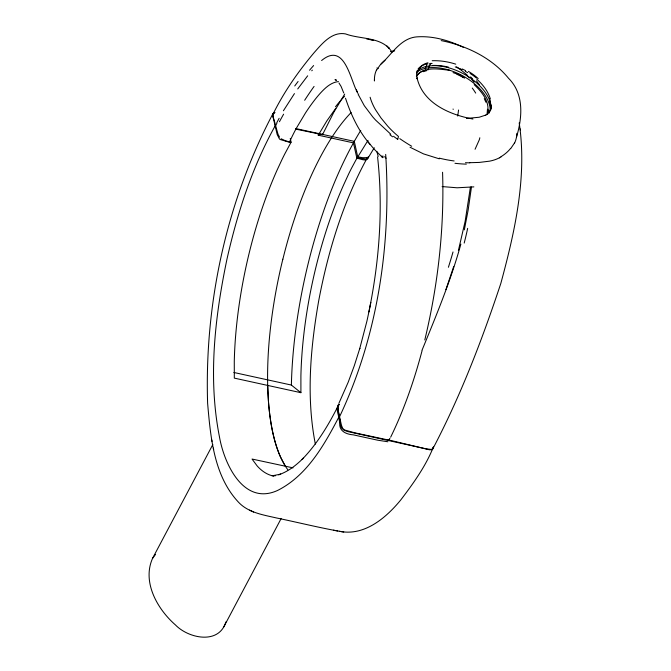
<?xml version="1.0" encoding="UTF-8"?>
<svg xmlns="http://www.w3.org/2000/svg" width="671" height="671" viewBox="0 0 671 671"><rect width="100%" height="100%" fill="white"/><g stroke="black" fill="none" stroke-linecap="round" stroke-linejoin="round"><path stroke-width="1.01" d="M374.384 79.933L374.384 80.99M491.08 104.919L491.055 105.842M368.186 156.796L367.523 158.817A3.573 2.172 29.4 0 1 366.852 159.203L357.19 157.87L356.905 158.381L353.449 142.881A222.831 79.732 -77.7 0 1 360.746 130.451M389.893 438.322L388.987 439.673L386.387 439.589L354.867 432.837L344.173 429.868L342.613 428.283L341.413 425.12L337.773 408.748L338.117 405.049A3.573 1.929 26.5 0 1 338.763 404.714L339.308 404.621M470.421 187.066L465.162 221.22L458.394 250.535M471.478 186.974L468.098 210.367L464.34 229.843M457.731 116.058L458.561 110.019M367.725 158.079C366.123 162.307 360 158.155 356.863 158.457M487.154 113.231L487.473 109.188M479.815 137.756L479.648 138.595A7.389 2.642 -77.7 0 1 479.069 140.348L475.06 149.264M338.838 403.43L348.182 382.252L354.305 365.695L359.824 348.333L359.681 348.845L366.861 321.367C378.813 267.586 383.661 211.818 377.572 156.939M516.511 137.094C522.323 117.526 524.345 93.974 508.509 78.247C491.742 57.807 466.773 45.754 441.216 40.596M368.924 311.965L370.837 302.369M424.802 339.937C437.945 285.15 444.428 228.618 442.566 172.254M397.786 139.308L398.457 136.423L397.643 135.752A73.525 42.172 27.9 0 1 387.62 126.039L381.019 117.987L375.584 109.834A77.568 44.496 27.9 0 1 373.697 106.379A73.735 42.29 27.9 0 1 370.115 97.245M427.922 70.01L429.373 65.708L431 63.208M487.205 114.062C490.669 102.512 482.08 92.061 474.187 84.672M460.876 244.101C450.82 280.478 436.309 315.454 421.992 350.304M422.034 350.841C414.166 380.474 404.127 409.62 390.648 437.198M453.705 266.53L445.905 289.629M225.875 621.958C218.939 644.923 188.517 638.498 175.441 624.936C157.492 609.251 141.916 582.176 152.56 558.356L212.816 444.563M427.117 64.106L425.213 69.256M275.026 112.535L273.022 113.508L272.963 116.662L277.173 134.477L279.388 138.855A3.54 2.03 27.2 0 0 280.268 139.543L289.436 142.269L290.803 139.249A188.4 55.374 -82.8 0 1 296.674 127.691L305.515 112.904A343.594 100.986 -82.8 0 1 315.806 98.545L317.098 96.951A264.449 77.727 -82.8 0 1 320.847 92.64C325.569 87.566 331.222 82.315 338.444 81.577M339.434 531.281C364.387 536.431 386.286 517.718 400.939 499.727C413.386 483.305 426.144 465.657 433.55 446.525M339.19 404.579A4.932 2.827 27.9 0 0 339.023 404.68L338.058 406.416A23.695 13.588 27.9 0 0 338.083 408.748M391.998 52.162C382.512 36.528 360.73 39.606 345.565 33.919C331.927 31.319 322.038 43.724 314.028 52.774C298.201 71.587 283.992 91.902 273.089 113.986C272.233 116.569 274.145 119.103 274.556 121.602A70.489 40.428 27.9 0 1 275.102 123.833L277.786 133.437A24.718 14.175 27.9 0 0 278.708 135.768M295.953 129.167L322.516 134.67L333.873 112.158L344.701 94.083M388.081 439.799L429.574 449.813L432.258 449.645L432.837 447.8M339.501 416.859C377.958 335.668 391.419 243.607 385.682 154.389M338.067 408.74L339.149 416.498C324.286 444.865 307.243 475.487 277.626 490.434C243.43 506.077 224.072 463.493 219.451 436.829C207.859 378.041 214.846 317.249 226.974 259.132C237.391 212.808 252.246 167.012 275.412 125.402M338.318 405.536C328.58 424.911 317.274 443.833 302.076 459.45L303.342 458.15C296.272 465.188 288.203 471.612 278.624 474.8L280.679 474.145L272.954 475.68L275.496 475.647L271.772 475.655M276.838 122.608L279.144 118.272M223.812 626.84L281.124 518.591M273.022 113.508C226.404 201.996 204.412 303.468 207.616 403.288C210.568 437.341 213.873 475.655 238.23 501.925C247.985 512.602 262.998 514.842 276.36 517.937C298.838 522.558 321.107 528.236 343.753 532.019M376.582 70.119L379.87 65.414A84.814 45.762 29.4 0 1 384.978 60.256M514.439 143.082L510.782 148.476M432.577 449.293C460.44 396.335 482.013 340.147 500.826 283.414C514.875 231.562 527.305 176.758 519.186 122.902M366.643 158.968C342.663 203.103 327.96 251.768 318.666 300.969C310.447 348.039 306.093 396.838 315.345 444.093M353.449 142.881L318.264 135.181L326.928 120.772L335.743 108.325M295.785 128.555L354.305 141.355L350.279 148.736A222.671 79.673 -77.7 0 0 291.382 385.028M357.19 157.87L368.018 140.34M290.258 138.419L291.088 142.21L284.73 154.036A197.224 70.564 -77.7 0 0 282.139 159.253L277.073 170.124A199.455 71.369 -77.7 0 0 234.28 361.443L234.313 378.117L300.91 392.686L300.902 375.986A199.455 71.369 -77.7 0 1 343.695 184.751L348.735 173.814A197.224 70.564 -77.7 0 1 351.327 168.597L357.685 156.771L354.305 141.355M417.362 71.554L419.643 68.501M489.738 111.285L487.414 114.414M367.7 158.624L374.275 147.763M283.414 110.757L294.443 93.596M358.146 94.821L358.725 93.957M152.56 558.356L155.588 554.338M433.332 448.463L431.327 449.436L426.253 448.865L347.385 431.495L343.98 430.136L341.673 428.039L340.65 425.422L339.945 420.281A70.489 40.428 27.9 0 0 339.526 418.075L339.149 416.498M297.731 88.941L307.67 75.815M273.089 113.986L274.112 113.349M311.78 70.791L312.334 70.128M381.153 63.988C391.805 54.25 400.629 38.264 416.59 36.888C432.837 35.672 448.958 40.377 463.468 47.389M416.741 75.37C425.196 66.144 438.868 69.197 449.864 70.296M416.339 76.142L417.966 74.632M417.144 71.931L417.765 71.445M321.61 60.516C344.793 41.308 350.312 80.235 357.794 93.294M501.12 156.897L499.425 157.828M485.812 115.068L479.169 117.249L466.412 118.457M423.141 71.696L426.714 70.631M338.452 405.376C335.299 408.824 338.897 414.753 339.006 419.031A139.417 79.966 27.9 0 1 339.761 422.747C338.83 431.277 346.353 434.347 353.382 434.858A92.128 52.841 27.9 0 0 355.798 435.404L375.584 439.731A92.128 52.841 27.9 0 0 377.991 440.243L387.897 441.761M390.967 51.642L394.682 50.904M390.79 51.692L392.745 51.189M366.525 157.66L362.927 157.702A32.25 18.494 27.9 0 1 360.612 157.341L357.685 156.771M429.037 63.888L432.099 63.443M473.86 186.882L457.119 187.788L442.114 186.572M469.725 162.701L479.329 162.424L489.578 161.157A54.099 32.325 24.8 0 0 499.409 157.811M333.403 530.216L337.731 530.954M472.954 119.035C449.746 114.766 422.847 103.242 417.035 77.87L417.144 78.843L416.892 76.184M233.852 372.472L291.357 385.053L300.91 392.686M293.017 467.863L252.036 459.039L257.203 465.984A199.455 71.369 -77.7 0 0 273.441 476.049M372.011 40.092L373.688 40.47L366.483 38.843M291.088 142.21L288.136 141.497A29.482 16.909 27.9 0 1 285.083 140.625L281.468 138.931A4.932 2.827 27.9 0 1 281.183 138.729M439.287 158.834L423.493 153.877L410.056 147.259M336.364 80.05L335.005 79.623L336.33 80.352M453.059 72.619L459.635 74.85L464.626 78.121M455.248 66.915L461.942 69.633M376.876 67.964L378.159 68.627M423.711 70.329L424.399 70.681M253.596 512.074L249.553 510.119M465.271 71.294L467.712 72.653M456.406 66.823L457.236 67.335M457.471 67.477L459.836 69.063M397.635 139.283L393.466 136.28M466.32 74.347L460.893 69.885M466.513 74.498L467.066 74.942M390.774 134.217L375.651 120.143A90.308 26.429 32.6 0 1 372.724 116.871L364.294 105.691L358.725 95.399M476.762 79.111C482.717 84.479 488.027 91.071 490.325 98.872M382.923 155.949A222.898 65.515 -82.8 0 1 383.074 157.484A3.154 0.931 -82.8 0 1 382.713 157.668L373.982 148.987L367.473 141.187M388.392 47.44L389.289 48.371L386.941 45.947M471.864 79.488L474.154 82.164M370.132 144.483C358.566 131.113 351.042 114.867 345.506 98.218M382.395 157.475L381.774 156.024M279.539 137.085L278.725 135.768M338.981 83.019L341.103 86.467L343.737 92.959M285.343 466.144L280.545 457.094A198.574 71.051 -77.7 0 1 272.803 432.787A198.574 71.051 -77.7 0 1 268.492 402.013L267.67 385.448M484.269 98.637L485.955 102.26M378.209 156.444L376.892 151.529M488.807 109.859L489.117 111.596M289.226 141.321L289.436 142.269M318.129 134.603L318.264 135.181M211.742 439.933L212.028 441.375M213.37 448.111L213.672 449.62M322.516 134.67L322.382 133.965M318.91 133.252L319.01 133.839M520.26 128.958L520.394 129.939M489.184 112.183L489.251 113.072M282.86 259.241A198.75 71.118 -77.7 0 1 351.101 112.577M282.835 259.224A200.528 71.747 -77.7 0 0 269.13 341.581A198.859 71.151 -77.7 0 0 272.845 432.711A198.859 71.151 -77.7 0 0 287.859 469.809M367.171 157.391A4.932 2.827 27.9 0 1 366.76 157.584M275.127 126.693A155.085 41.191 -77.5 0 1 276.871 123.254M279.438 121.753A231.336 67.972 -79.4 0 1 283.615 114.179M294.737 85.963A407.129 113.885 -77.8 0 1 298.083 81.493M309.566 70.245A288.27 45.402 -66.3 0 1 313.617 65.557M304.659 100.264A208.991 34.213 -67.1 0 1 314.07 86.433M356.385 89.813A197.433 3.003 67.5 0 1 357.282 91.826M392.602 136.825A115.102 77.677 11.4 0 1 389.901 134.728M411.7 146.261A89.595 35.026 24.6 0 1 399.79 138.654M454.141 160.956A73.978 39.656 19.5 0 1 439.295 158.138M466.32 164.143A86.702 44.202 18.6 0 1 454.98 163.296M469.817 162.827A84.194 39.539 17.1 0 1 465.473 162.709M510.623 148.383A84.814 51.432 26.3 0 1 500.918 156.737M516.855 133.328A63.72 38.432 20.4 0 1 514.548 143.124M432.208 60.726A69.776 59.803 43.5 0 1 455.76 64.164M462.151 68.945A44.353 28.232 30.4 0 1 465.565 70.64M468.425 71.411A30.061 16.054 29.9 0 1 478.188 78.566M489.52 98.721A38.759 22.093 31.5 0 1 490.249 101.707M489.52 102.026A54.276 33.391 22 0 1 489.964 104.71M491.398 105.934A47.02 29.256 21.3 0 1 491.197 107.368M491.34 107.452A37.643 22.764 28.5 0 1 490.971 108.912M490.92 109.339A23.292 13.495 37.8 0 1 489.847 111.369M487.087 114.162A31.772 18.713 30.6 0 1 485.359 115.412M488.605 110.346A31.21 3.129 71.3 0 1 488.714 111.009M418.167 68.744A42.432 24.341 27.9 0 1 427.033 63.711M470.128 73.441A42.432 24.341 27.9 0 1 476.376 77.97M386.102 158.222A57.538 37.299 33.8 0 1 384.609 156.67M456.917 74.288A52.095 29.885 27.9 0 1 463.51 77.66M374.426 79.95A63.72 34.213 34.9 0 1 376.481 70.052M416.8 75.077A37.643 20.382 27.3 0 1 416.85 74.045M416.708 73.617A23.292 12.959 18.2 0 1 417.194 71.495M419.325 68.341A31.772 17.706 25.3 0 1 427.964 62.772M432.837 65.439A67.318 47.767 41.5 0 1 448.354 67.075M453.361 109.23A69.776 12.086 19.8 0 1 452.959 109.105M459.903 68.962A29.734 28.769 -76.2 0 1 460.977 69.776M466.756 75.328A38.465 34.28 40.9 0 1 469.625 77.878M470.623 76.888A41.048 36.452 41.3 0 1 472.552 78.901M476.41 80.814A45.402 30.874 45.2 0 1 479.396 84.898M472.258 88.044A45.284 26.555 46.9 0 1 475.689 93.101M417.857 74.246A22.697 10.325 -68.5 0 1 423.586 70.841M453.017 251.96A224.852 98.469 -65.2 0 1 448.396 267.268M467.653 228.358A183.477 80.646 -65.9 0 1 464.198 243.07M335.5 106.764A223.032 93.957 -81.2 0 1 344.6 96.171M417.077 70.782A43.019 24.676 27.9 0 1 461.673 72.854A43.019 24.676 27.9 0 1 491.197 108.132M416.792 72.107A43.019 24.676 27.9 0 1 461.329 75.077A43.019 24.676 27.9 0 1 490.199 110.019"/></g></svg>
